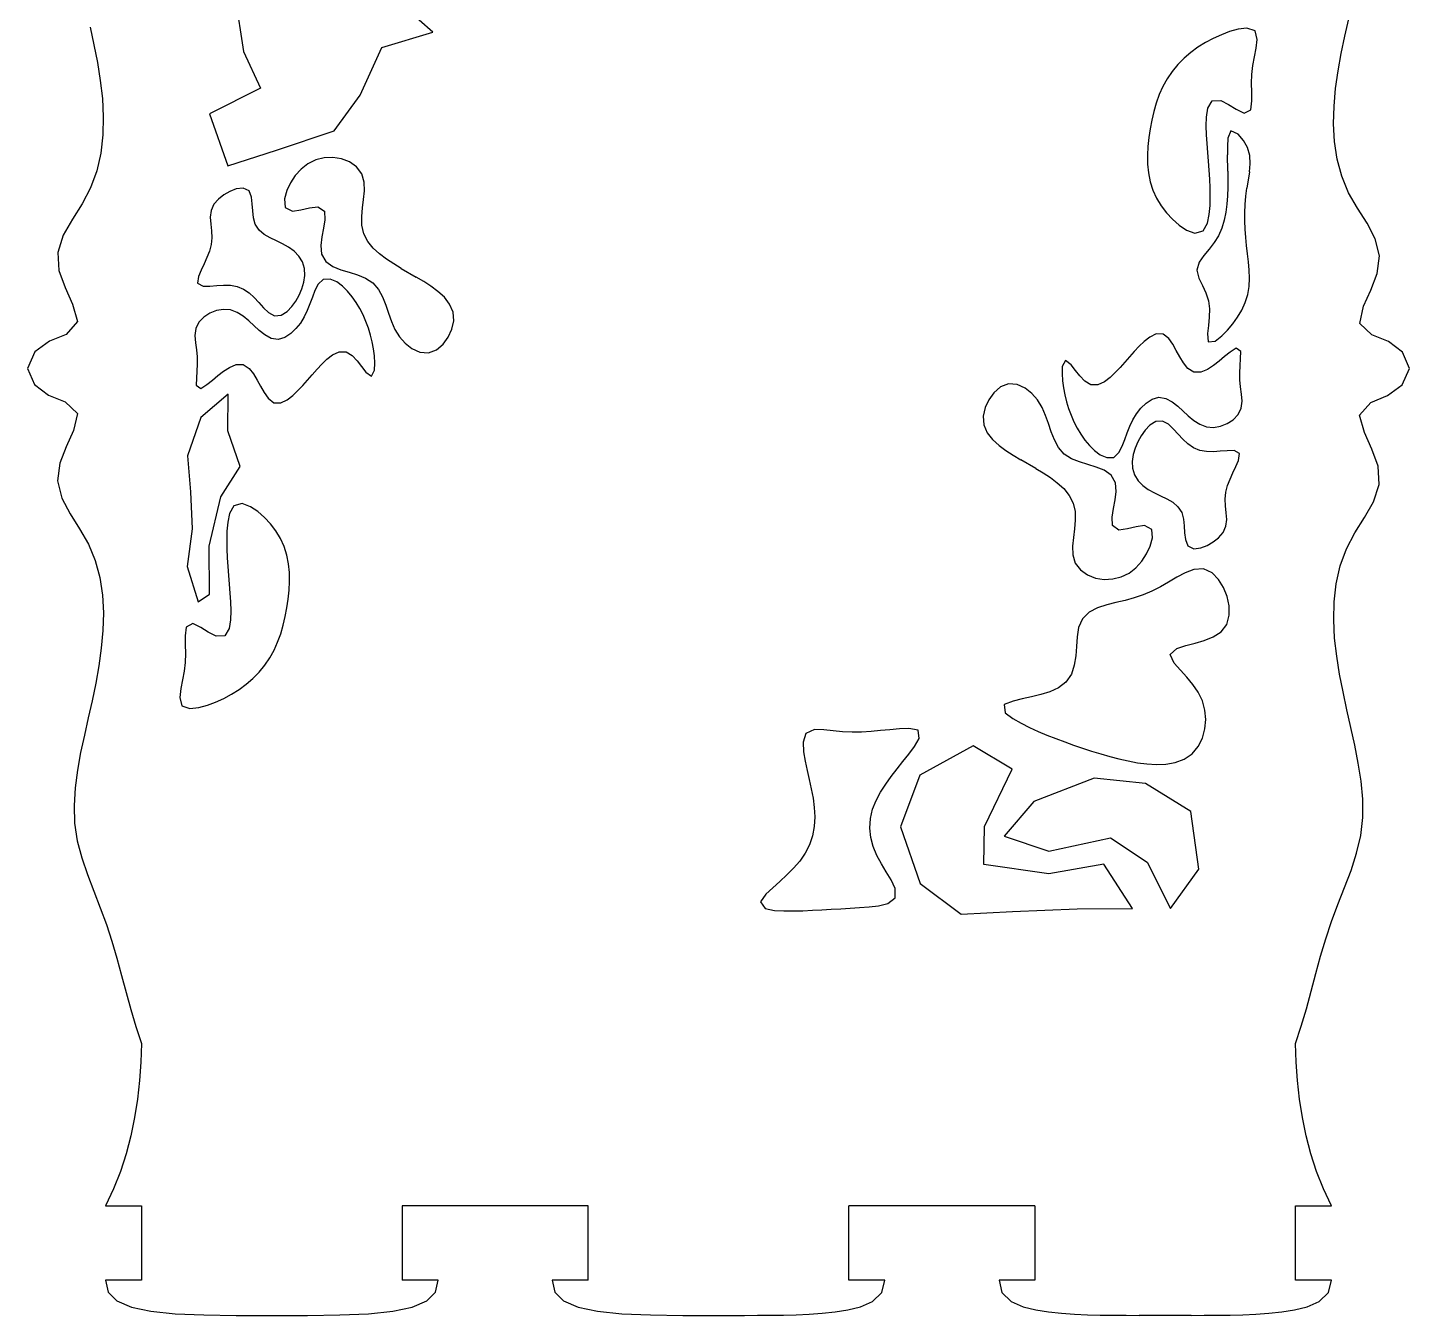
# Model space of a CAD drawing. Extents: x -113 to 113, y -103 to 103.
# Drawn here: x 21.93 to 56.73, y -102 to -69.56 of the extents above; entities that cross this region are included whole.
import ezdxf

# ---------------------------------------------------------------- set-up
doc = ezdxf.new("R2010")
doc.units = 0
doc.header["$MEASUREMENT"] = 0
doc.layers.get('0').update_dxf_attribs({"linetype": 'CONTINUOUS'})

msp = doc.modelspace()

# ---------------------------------------------------------------- linework, layer by layer
for p, q in [((27.157, -68.78), (27.367, -70.159)), ((32.131, -69.669), (31.441, -69.069)), ((23.502, -69.541), (23.599, -69.988)), ((52.418, -69.598), (52.202, -69.657)), ((52.639, -69.572), (52.418, -69.598)), ((52.847, -69.64), (52.639, -69.572)), ((55.104, -69.769), (55.201, -69.333)), ((30.849, -70.055), (32.131, -69.669)), ((51.592, -69.932), (51.402, -70.05)), ((51.789, -69.827), (51.592, -69.932)), ((51.993, -69.735), (51.789, -69.827)), ((52.202, -69.657), (51.993, -69.735)), ((52.898, -69.852), (52.847, -69.64)), ((52.867, -70.074), (52.898, -69.852)), ((55.013, -70.207), (55.104, -69.769)), ((23.599, -69.988), (23.686, -70.438)), ((27.367, -70.159), (27.796, -71.082)), ((30.305, -71.258), (30.849, -70.055)), ((51.222, -70.181), (51.053, -70.327)), ((51.402, -70.05), (51.222, -70.181)), ((52.786, -70.513), (52.824, -70.292)), ((52.824, -70.292), (52.867, -70.074)), ((54.935, -70.647), (55.013, -70.207)), ((23.686, -70.438), (23.758, -70.89)), ((50.897, -70.487), (50.756, -70.661)), ((51.053, -70.327), (50.897, -70.487)), ((52.761, -70.734), (52.786, -70.513)), ((23.758, -70.89), (23.81, -71.345)), ((50.631, -70.846), (50.523, -71.042)), ((50.756, -70.661), (50.631, -70.846)), ((52.755, -70.958), (52.761, -70.734)), ((52.759, -71.181), (52.755, -70.958)), ((54.872, -71.089), (54.935, -70.647)), ((27.796, -71.082), (26.509, -71.729)), ((29.646, -72.152), (30.305, -71.258)), ((50.431, -71.245), (50.354, -71.455)), ((50.523, -71.042), (50.431, -71.245)), ((52.762, -71.404), (52.759, -71.181)), ((54.833, -71.535), (54.872, -71.089)), ((23.81, -71.345), (23.834, -71.803)), ((50.291, -71.669), (50.24, -71.887)), ((50.354, -71.455), (50.291, -71.669)), ((51.62, -71.81), (51.654, -71.589)), ((51.654, -71.589), (51.764, -71.399)), ((51.764, -71.399), (51.979, -71.391)), ((51.979, -71.391), (52.177, -71.493)), ((52.177, -71.493), (52.367, -71.611)), ((52.367, -71.611), (52.566, -71.711)), ((52.566, -71.711), (52.738, -71.626)), ((52.738, -71.626), (52.762, -71.404)), ((54.821, -71.981), (54.833, -71.535)), ((23.834, -71.803), (23.825, -72.261)), ((26.509, -71.729), (26.973, -73.041)), ((50.24, -71.887), (50.198, -72.106)), ((51.614, -72.033), (51.62, -71.81)), ((51.62, -72.256), (51.614, -72.033)), ((54.846, -72.428), (54.821, -71.981)), ((23.825, -72.261), (23.772, -72.716)), ((28.194, -72.641), (29.646, -72.152)), ((50.166, -72.327), (50.142, -72.549)), ((50.198, -72.106), (50.166, -72.327)), ((51.634, -72.479), (51.62, -72.256)), ((52.156, -72.343), (52.145, -72.551)), ((52.234, -72.158), (52.156, -72.343)), ((52.413, -72.24), (52.234, -72.158)), ((52.548, -72.398), (52.413, -72.24)), ((23.772, -72.716), (23.67, -73.163)), ((26.973, -73.041), (28.194, -72.641)), ((50.142, -72.549), (50.13, -72.772)), ((51.65, -72.702), (51.634, -72.479)), ((51.668, -72.924), (51.65, -72.702)), ((52.145, -72.551), (52.147, -72.758)), ((52.651, -72.578), (52.548, -72.398)), ((52.709, -72.777), (52.651, -72.578)), ((54.913, -72.87), (54.846, -72.428)), ((28.988, -72.985), (28.815, -73.12)), ((29.184, -72.889), (28.988, -72.985)), ((29.396, -72.835), (29.184, -72.889)), ((29.614, -72.826), (29.396, -72.835)), ((29.83, -72.859), (29.614, -72.826)), ((30.034, -72.937), (29.83, -72.859)), ((30.213, -73.063), (30.034, -72.937)), ((30.343, -73.237), (30.213, -73.063)), ((50.13, -72.772), (50.133, -72.996)), ((50.133, -72.996), (50.156, -73.218)), ((51.685, -73.147), (51.668, -72.924)), ((52.157, -73.172), (52.147, -72.758)), ((52.701, -73.19), (52.721, -72.984)), ((52.721, -72.984), (52.709, -72.777)), ((55.029, -73.302), (54.913, -72.87)), ((23.67, -73.163), (23.514, -73.594)), ((28.669, -73.282), (28.548, -73.464)), ((28.815, -73.12), (28.669, -73.282)), ((30.402, -73.447), (30.343, -73.237)), ((50.156, -73.218), (50.2, -73.437)), ((51.699, -73.37), (51.685, -73.147)), ((51.709, -73.593), (51.699, -73.37)), ((52.157, -73.172), (52.16, -73.379)), ((52.16, -73.379), (52.158, -73.586)), ((52.701, -73.19), (52.633, -73.599)), ((55.199, -73.715), (55.029, -73.302)), ((23.514, -73.594), (23.3, -73.998)), ((26.872, -73.768), (26.736, -73.876)), ((27.022, -73.682), (26.872, -73.768)), ((27.183, -73.62), (27.022, -73.682)), ((27.354, -73.597), (27.183, -73.62)), ((27.507, -73.668), (27.354, -73.597)), ((27.569, -73.827), (27.507, -73.668)), ((28.453, -73.661), (28.394, -73.871)), ((28.548, -73.464), (28.453, -73.661)), ((30.389, -73.883), (30.409, -73.665)), ((30.409, -73.665), (30.402, -73.447)), ((50.2, -73.437), (50.267, -73.65)), ((50.267, -73.65), (50.359, -73.854)), ((51.714, -73.816), (51.709, -73.593)), ((52.158, -73.586), (52.151, -73.793)), ((52.608, -73.805), (52.633, -73.599)), ((55.421, -74.103), (55.199, -73.715)), ((23.3, -73.998), (23.054, -74.385)), ((26.621, -74.005), (26.547, -74.161)), ((26.736, -73.876), (26.621, -74.005)), ((27.587, -73.999), (27.569, -73.827)), ((27.597, -74.172), (27.587, -73.999)), ((28.394, -73.871), (28.412, -74.085)), ((28.412, -74.085), (28.597, -74.179)), ((28.812, -74.149), (29.025, -74.098)), ((29.025, -74.098), (29.241, -74.067)), ((29.241, -74.067), (29.407, -74.178)), ((30.342, -74.317), (30.363, -74.099)), ((30.363, -74.099), (30.389, -73.883)), ((50.359, -73.854), (50.475, -74.045)), ((50.475, -74.045), (50.611, -74.222)), ((51.689, -74.262), (51.709, -74.039)), ((51.709, -74.039), (51.714, -73.816)), ((52.135, -74), (52.109, -74.206)), ((52.151, -73.793), (52.135, -74)), ((52.584, -74.219), (52.592, -74.011)), ((52.592, -74.011), (52.608, -73.805)), ((55.662, -74.48), (55.421, -74.103)), ((23.054, -74.385), (22.827, -74.783)), ((26.547, -74.161), (26.526, -74.333)), ((26.526, -74.333), (26.539, -74.505)), ((27.614, -74.344), (27.597, -74.172)), ((27.662, -74.51), (27.614, -74.344)), ((28.597, -74.179), (28.812, -74.149)), ((29.412, -74.396), (29.378, -74.611)), ((29.407, -74.178), (29.412, -74.396)), ((30.346, -74.535), (30.342, -74.317)), ((50.611, -74.222), (50.764, -74.385)), ((50.764, -74.385), (50.933, -74.532)), ((51.642, -74.48), (51.689, -74.262)), ((52.068, -74.409), (52.008, -74.608)), ((52.109, -74.206), (52.068, -74.409)), ((52.584, -74.426), (52.584, -74.219)), ((52.592, -74.633), (52.584, -74.426)), ((22.827, -74.783), (22.689, -75.218)), ((26.539, -74.505), (26.559, -74.677)), ((26.559, -74.677), (26.568, -74.849)), ((27.756, -74.656), (27.662, -74.51)), ((27.889, -74.767), (27.756, -74.656)), ((28.038, -74.853), (27.889, -74.767)), ((29.378, -74.611), (29.337, -74.826)), ((30.394, -74.748), (30.346, -74.535)), ((30.495, -74.942), (30.394, -74.748)), ((50.933, -74.532), (51.119, -74.656)), ((51.119, -74.656), (51.327, -74.734)), ((51.327, -74.734), (51.534, -74.674)), ((51.534, -74.674), (51.642, -74.48)), ((51.924, -74.798), (51.814, -74.973)), ((52.008, -74.608), (51.924, -74.798)), ((52.606, -74.84), (52.592, -74.633)), ((55.87, -74.875), (55.662, -74.48)), ((26.549, -75.021), (26.505, -75.188)), ((26.568, -74.849), (26.549, -75.021)), ((28.195, -74.927), (28.038, -74.853)), ((28.35, -75.002), (28.195, -74.927)), ((28.502, -75.085), (28.35, -75.002)), ((28.642, -75.187), (28.502, -75.085)), ((29.337, -74.826), (29.314, -75.043)), ((29.314, -75.043), (29.331, -75.26)), ((30.633, -75.111), (30.495, -74.942)), ((30.794, -75.258), (30.633, -75.111)), ((51.687, -75.138), (51.556, -75.298)), ((51.814, -74.973), (51.687, -75.138)), ((52.626, -75.046), (52.606, -74.84)), ((52.649, -75.252), (52.626, -75.046)), ((55.976, -75.308), (55.87, -74.875)), ((22.689, -75.218), (22.717, -75.674)), ((26.372, -75.508), (26.299, -75.664)), ((26.442, -75.35), (26.372, -75.508)), ((26.505, -75.188), (26.442, -75.35)), ((28.762, -75.31), (28.642, -75.187)), ((28.852, -75.458), (28.762, -75.31)), ((28.901, -75.624), (28.852, -75.458)), ((29.331, -75.26), (29.439, -75.448)), ((29.439, -75.448), (29.618, -75.572)), ((30.969, -75.389), (30.794, -75.258)), ((31.151, -75.509), (30.969, -75.389)), ((31.338, -75.622), (31.151, -75.509)), ((51.437, -75.468), (51.378, -75.665)), ((51.556, -75.298), (51.437, -75.468)), ((52.673, -75.458), (52.649, -75.252)), ((52.693, -75.664), (52.673, -75.458)), ((55.919, -75.749), (55.976, -75.308)), ((22.717, -75.674), (22.873, -76.104)), ((26.232, -75.824), (26.205, -75.993)), ((26.299, -75.664), (26.232, -75.824)), ((28.882, -75.968), (28.907, -75.797)), ((28.907, -75.797), (28.901, -75.624)), ((29.618, -75.572), (29.82, -75.655)), ((29.82, -75.655), (30.029, -75.719)), ((30.029, -75.719), (30.238, -75.783)), ((30.238, -75.783), (30.44, -75.864)), ((30.44, -75.864), (30.623, -75.983)), ((31.338, -75.622), (31.716, -75.84)), ((31.904, -75.951), (31.716, -75.84)), ((51.378, -75.665), (51.426, -75.866)), ((52.701, -75.871), (52.693, -75.664)), ((55.756, -76.166), (55.919, -75.749)), ((22.873, -76.104), (23.06, -76.522)), ((26.205, -75.993), (26.345, -76.071)), ((26.345, -76.071), (26.518, -76.067)), ((26.518, -76.067), (26.69, -76.052)), ((26.69, -76.052), (26.862, -76.042)), ((26.862, -76.042), (27.035, -76.046)), ((27.035, -76.046), (27.206, -76.076)), ((27.206, -76.076), (27.366, -76.141)), ((27.366, -76.141), (27.508, -76.24)), ((28.767, -76.293), (28.834, -76.134)), ((28.834, -76.134), (28.882, -75.968)), ((29.162, -76.179), (29.099, -76.348)), ((29.243, -76.02), (29.162, -76.179)), ((29.373, -75.899), (29.243, -76.02)), ((29.55, -75.891), (29.373, -75.899)), ((29.714, -75.963), (29.55, -75.891)), ((29.858, -76.07), (29.714, -75.963)), ((29.986, -76.197), (29.858, -76.07)), ((30.101, -76.335), (29.986, -76.197)), ((30.623, -75.983), (30.766, -76.149)), ((30.766, -76.149), (30.869, -76.341)), ((32.087, -76.07), (31.904, -75.951)), ((32.262, -76.2), (32.087, -76.07)), ((32.423, -76.348), (32.262, -76.2)), ((51.426, -75.866), (51.517, -76.052)), ((51.517, -76.052), (51.605, -76.24)), ((52.656, -76.283), (52.69, -76.078)), ((52.69, -76.078), (52.701, -75.871)), ((55.575, -76.574), (55.756, -76.166)), ((23.06, -76.522), (23.182, -76.962)), ((27.508, -76.24), (27.636, -76.357)), ((27.636, -76.357), (27.753, -76.484)), ((27.753, -76.484), (27.869, -76.612)), ((28.582, -76.585), (28.683, -76.444)), ((28.683, -76.444), (28.767, -76.293)), ((29.038, -76.516), (28.971, -76.683)), ((29.099, -76.348), (29.038, -76.516)), ((30.204, -76.482), (30.101, -76.335)), ((30.296, -76.635), (30.204, -76.482)), ((30.869, -76.341), (30.948, -76.544)), ((30.948, -76.544), (31.017, -76.751)), ((32.557, -76.521), (32.423, -76.348)), ((32.642, -76.722), (32.557, -76.521)), ((51.605, -76.24), (51.668, -76.437)), ((51.668, -76.437), (51.693, -76.643)), ((52.509, -76.67), (52.595, -76.481)), ((52.595, -76.481), (52.656, -76.283)), ((26.366, -76.847), (26.24, -76.976)), ((26.517, -76.751), (26.366, -76.847)), ((26.684, -76.684), (26.517, -76.751)), ((26.861, -76.653), (26.684, -76.684)), ((27.04, -76.669), (26.861, -76.653)), ((27.208, -76.732), (27.04, -76.669)), ((27.359, -76.829), (27.208, -76.732)), ((27.498, -76.942), (27.359, -76.829)), ((27.869, -76.612), (27.994, -76.732)), ((27.994, -76.732), (28.145, -76.815)), ((28.145, -76.815), (28.315, -76.8)), ((28.315, -76.8), (28.461, -76.708)), ((28.461, -76.708), (28.582, -76.585)), ((28.892, -76.844), (28.798, -76.997)), ((28.971, -76.683), (28.892, -76.844)), ((30.378, -76.795), (30.296, -76.635)), ((30.45, -76.96), (30.378, -76.795)), ((31.017, -76.751), (31.09, -76.957)), ((32.659, -76.939), (32.642, -76.722)), ((51.689, -76.85), (51.67, -77.057)), ((51.693, -76.643), (51.689, -76.85)), ((52.282, -77.016), (52.403, -76.848)), ((52.403, -76.848), (52.509, -76.67)), ((55.477, -77.006), (55.575, -76.574)), ((23.182, -76.962), (22.901, -77.285)), ((26.161, -77.137), (26.14, -77.315)), ((26.24, -76.976), (26.161, -77.137)), ((27.498, -76.942), (27.763, -77.184)), ((27.902, -77.298), (27.763, -77.184)), ((28.687, -77.138), (28.558, -77.263)), ((28.798, -76.997), (28.687, -77.138)), ((30.511, -77.128), (30.45, -76.96)), ((30.563, -77.3), (30.511, -77.128)), ((31.09, -76.957), (31.178, -77.157)), ((31.178, -77.157), (31.291, -77.345)), ((32.522, -77.351), (32.613, -77.152)), ((32.613, -77.152), (32.659, -76.939)), ((51.67, -77.057), (51.648, -77.263)), ((52.003, -77.323), (52.149, -77.175)), ((52.149, -77.175), (52.282, -77.016)), ((55.786, -77.297), (55.477, -77.006)), ((22.476, -77.455), (22.108, -77.724)), ((22.901, -77.285), (22.476, -77.455)), ((26.14, -77.315), (26.154, -77.495)), ((26.154, -77.495), (26.178, -77.672)), ((28.059, -77.385), (27.902, -77.298)), ((28.236, -77.413), (28.059, -77.385)), ((28.408, -77.362), (28.236, -77.413)), ((28.558, -77.263), (28.408, -77.362)), ((30.605, -77.474), (30.563, -77.3)), ((30.639, -77.65), (30.605, -77.474)), ((31.291, -77.345), (31.435, -77.509)), ((31.435, -77.509), (31.608, -77.642)), ((32.229, -77.672), (32.394, -77.528)), ((32.394, -77.528), (32.522, -77.351)), ((49.92, -77.583), (49.796, -77.713)), ((50.05, -77.46), (49.92, -77.583)), ((50.192, -77.35), (50.05, -77.46)), ((50.353, -77.271), (50.192, -77.35)), ((50.53, -77.275), (50.353, -77.271)), ((50.668, -77.387), (50.53, -77.275)), ((50.771, -77.534), (50.668, -77.387)), ((50.859, -77.69), (50.771, -77.534)), ((51.648, -77.263), (51.659, -77.468)), ((51.659, -77.468), (51.841, -77.452)), ((51.841, -77.452), (52.003, -77.323)), ((56.201, -77.465), (55.786, -77.297)), ((56.555, -77.732), (56.201, -77.465)), ((22.108, -77.724), (21.928, -78.14)), ((26.178, -77.672), (26.196, -77.85)), ((26.196, -77.85), (26.201, -78.03)), ((29.338, -78.032), (29.467, -77.908)), ((29.467, -77.908), (29.609, -77.798)), ((29.609, -77.798), (29.772, -77.724)), ((29.772, -77.724), (29.95, -77.727)), ((29.95, -77.727), (30.105, -77.818)), ((30.105, -77.818), (30.228, -77.949)), ((30.228, -77.949), (30.339, -78.09)), ((30.664, -77.828), (30.639, -77.65)), ((30.676, -78.007), (30.664, -77.828)), ((31.608, -77.642), (31.807, -77.732)), ((31.807, -77.732), (32.025, -77.748)), ((32.025, -77.748), (32.229, -77.672)), ((48.068, -77.945), (47.988, -78.094)), ((48.207, -78.049), (48.068, -77.945)), ((49.677, -77.846), (49.559, -77.982)), ((49.796, -77.713), (49.677, -77.846)), ((50.946, -77.847), (50.859, -77.69)), ((51.039, -78), (50.946, -77.847)), ((52.076, -77.844), (51.937, -77.958)), ((52.215, -77.731), (52.076, -77.844)), ((52.365, -77.634), (52.215, -77.731)), ((52.481, -77.714), (52.365, -77.634)), ((52.465, -78.072), (52.479, -77.893)), ((52.479, -77.893), (52.481, -77.714)), ((56.728, -78.14), (56.555, -77.732)), ((21.928, -78.14), (22.101, -78.548)), ((26.191, -78.209), (26.177, -78.388)), ((26.201, -78.03), (26.191, -78.209)), ((26.719, -78.322), (26.861, -78.213)), ((26.861, -78.213), (27.012, -78.115)), ((27.012, -78.115), (27.176, -78.044)), ((27.176, -78.044), (27.354, -78.043)), ((27.354, -78.043), (27.504, -78.14)), ((27.504, -78.14), (27.617, -78.28)), ((27.617, -78.28), (27.711, -78.433)), ((28.98, -78.434), (29.097, -78.299)), ((29.097, -78.299), (29.216, -78.164)), ((29.216, -78.164), (29.338, -78.032)), ((30.339, -78.09), (30.449, -78.232)), ((30.449, -78.232), (30.589, -78.336)), ((30.589, -78.336), (30.668, -78.186)), ((30.668, -78.186), (30.676, -78.007)), ((47.988, -78.094), (47.981, -78.273)), ((47.981, -78.273), (47.993, -78.452)), ((48.317, -78.19), (48.207, -78.049)), ((48.428, -78.331), (48.317, -78.19)), ((49.319, -78.248), (49.189, -78.373)), ((49.441, -78.117), (49.319, -78.248)), ((49.559, -77.982), (49.441, -78.117)), ((51.152, -78.14), (51.039, -78)), ((51.303, -78.237), (51.152, -78.14)), ((51.48, -78.237), (51.303, -78.237)), ((51.645, -78.165), (51.48, -78.237)), ((51.795, -78.067), (51.645, -78.165)), ((51.937, -77.958), (51.795, -78.067)), ((52.456, -78.251), (52.465, -78.072)), ((52.46, -78.43), (52.456, -78.251)), ((56.548, -78.557), (56.728, -78.14)), ((22.101, -78.548), (22.456, -78.816)), ((26.177, -78.388), (26.175, -78.567)), ((26.175, -78.567), (26.291, -78.647)), ((26.291, -78.647), (26.441, -78.549)), ((26.441, -78.549), (26.581, -78.436)), ((26.581, -78.436), (26.719, -78.322)), ((27.711, -78.433), (27.797, -78.59)), ((27.797, -78.59), (27.886, -78.746)), ((28.737, -78.698), (28.86, -78.568)), ((28.86, -78.568), (28.98, -78.434)), ((46.427, -78.609), (46.262, -78.752)), ((46.632, -78.532), (46.427, -78.609)), ((46.849, -78.548), (46.632, -78.532)), ((47.049, -78.638), (46.849, -78.548)), ((47.222, -78.772), (47.049, -78.638)), ((47.993, -78.452), (48.017, -78.63)), ((48.017, -78.63), (48.051, -78.806)), ((48.551, -78.463), (48.428, -78.331)), ((48.706, -78.553), (48.551, -78.463)), ((48.884, -78.556), (48.706, -78.553)), ((49.047, -78.482), (48.884, -78.556)), ((49.189, -78.373), (49.047, -78.482)), ((52.479, -78.608), (52.46, -78.43)), ((52.503, -78.786), (52.479, -78.608)), ((56.18, -78.825), (56.548, -78.557)), ((22.456, -78.816), (22.87, -78.983)), ((22.87, -78.983), (23.18, -79.274)), ((26.979, -78.789), (26.292, -79.375)), ((26.968, -79.717), (26.979, -78.789)), ((27.886, -78.746), (27.988, -78.894)), ((27.988, -78.894), (28.127, -79.005)), ((28.303, -79.009), (28.464, -78.93)), ((28.464, -78.93), (28.606, -78.821)), ((28.606, -78.821), (28.737, -78.698)), ((46.135, -78.93), (46.044, -79.128)), ((46.262, -78.752), (46.135, -78.93)), ((47.366, -78.936), (47.222, -78.772)), ((47.478, -79.123), (47.366, -78.936)), ((48.051, -78.806), (48.094, -78.98)), ((48.094, -78.98), (48.145, -79.152)), ((50.098, -79.017), (50.248, -78.918)), ((50.248, -78.918), (50.42, -78.867)), ((50.42, -78.867), (50.597, -78.895)), ((50.597, -78.895), (50.754, -78.982)), ((50.754, -78.982), (50.893, -79.096)), ((52.496, -79.144), (52.517, -78.966)), ((52.517, -78.966), (52.503, -78.786)), ((55.474, -79.319), (55.755, -78.996)), ((55.755, -78.996), (56.18, -78.825)), ((23.18, -79.274), (23.082, -79.706)), ((28.127, -79.005), (28.303, -79.009)), ((46.044, -79.128), (45.997, -79.341)), ((45.997, -79.341), (46.014, -79.559)), ((47.566, -79.323), (47.478, -79.123)), ((47.639, -79.529), (47.566, -79.323)), ((48.145, -79.152), (48.207, -79.321)), ((48.207, -79.321), (48.278, -79.485)), ((49.764, -79.436), (49.858, -79.283)), ((49.858, -79.283), (49.969, -79.142)), ((49.969, -79.142), (50.098, -79.017)), ((50.893, -79.096), (51.158, -79.338)), ((51.158, -79.338), (51.297, -79.452)), ((52.291, -79.433), (52.416, -79.305)), ((52.416, -79.305), (52.496, -79.144)), ((55.596, -79.758), (55.474, -79.319)), ((26.292, -79.375), (25.956, -80.342)), ((46.014, -79.559), (46.099, -79.76)), ((47.708, -79.736), (47.639, -79.529)), ((48.278, -79.485), (48.36, -79.645)), ((48.36, -79.645), (48.453, -79.799)), ((49.618, -79.764), (49.685, -79.598)), ((49.685, -79.598), (49.764, -79.436)), ((50.195, -79.572), (50.075, -79.696)), ((50.342, -79.48), (50.195, -79.572)), ((50.512, -79.466), (50.342, -79.48)), ((50.663, -79.549), (50.512, -79.466)), ((50.787, -79.668), (50.663, -79.549)), ((50.903, -79.797), (50.787, -79.668)), ((51.297, -79.452), (51.449, -79.548)), ((51.449, -79.548), (51.617, -79.611)), ((51.617, -79.611), (51.796, -79.627)), ((51.796, -79.627), (51.973, -79.597)), ((51.973, -79.597), (52.139, -79.53)), ((52.139, -79.53), (52.291, -79.433)), ((23.082, -79.706), (22.9, -80.115)), ((27.278, -80.616), (26.968, -79.717)), ((46.099, -79.76), (46.233, -79.933)), ((46.233, -79.933), (46.394, -80.081)), ((47.787, -79.939), (47.708, -79.736)), ((47.891, -80.132), (47.787, -79.939)), ((48.453, -79.799), (48.556, -79.946)), ((48.556, -79.946), (48.67, -80.084)), ((49.494, -80.101), (49.558, -79.933)), ((49.558, -79.933), (49.618, -79.764)), ((49.89, -79.987), (49.823, -80.146)), ((49.974, -79.836), (49.89, -79.987)), ((50.075, -79.696), (49.974, -79.836)), ((51.021, -79.923), (50.903, -79.797)), ((51.148, -80.04), (51.021, -79.923)), ((51.291, -80.139), (51.148, -80.04)), ((55.783, -80.176), (55.596, -79.758)), ((22.9, -80.115), (22.738, -80.531)), ((25.956, -80.342), (26.034, -81.248)), ((46.394, -80.081), (46.569, -80.21)), ((46.569, -80.21), (46.753, -80.329)), ((46.753, -80.329), (46.94, -80.441)), ((48.033, -80.297), (47.891, -80.132)), ((48.216, -80.416), (48.033, -80.297)), ((48.67, -80.084), (48.799, -80.21)), ((48.799, -80.21), (48.943, -80.317)), ((48.943, -80.317), (49.106, -80.389)), ((49.106, -80.389), (49.283, -80.381)), ((49.283, -80.381), (49.413, -80.261)), ((49.413, -80.261), (49.494, -80.101)), ((49.774, -80.312), (49.749, -80.484)), ((49.823, -80.146), (49.774, -80.312)), ((51.45, -80.205), (51.291, -80.139)), ((51.621, -80.234), (51.45, -80.205)), ((51.794, -80.239), (51.621, -80.234)), ((51.967, -80.228), (51.794, -80.239)), ((52.139, -80.214), (51.967, -80.228)), ((52.312, -80.209), (52.139, -80.214)), ((52.452, -80.288), (52.312, -80.209)), ((52.424, -80.457), (52.452, -80.288)), ((55.94, -80.607), (55.783, -80.176)), ((22.738, -80.531), (22.68, -80.973)), ((26.794, -81.379), (27.278, -80.616)), ((47.319, -80.659), (46.94, -80.441)), ((47.319, -80.659), (47.505, -80.771)), ((48.419, -80.497), (48.216, -80.416)), ((48.627, -80.561), (48.419, -80.497)), ((48.836, -80.626), (48.627, -80.561)), ((49.038, -80.708), (48.836, -80.626)), ((49.218, -80.832), (49.038, -80.708)), ((49.749, -80.484), (49.756, -80.657)), ((49.756, -80.657), (49.804, -80.822)), ((52.285, -80.773), (52.357, -80.616)), ((52.357, -80.616), (52.424, -80.457)), ((55.967, -81.062), (55.94, -80.607)), ((22.68, -80.973), (22.786, -81.406)), ((47.505, -80.771), (47.688, -80.891)), ((47.688, -80.891), (47.862, -81.022)), ((47.862, -81.022), (48.023, -81.17)), ((49.326, -81.02), (49.218, -80.832)), ((49.342, -81.238), (49.326, -81.02)), ((49.804, -80.822), (49.894, -80.97)), ((49.894, -80.97), (50.015, -81.094)), ((52.151, -81.092), (52.214, -80.931)), ((52.214, -80.931), (52.285, -80.773)), ((55.829, -81.498), (55.967, -81.062)), ((22.786, -81.406), (22.995, -81.801)), ((26.034, -81.248), (26.068, -82.184)), ((26.5, -82.619), (26.794, -81.379)), ((48.023, -81.17), (48.162, -81.339)), ((48.162, -81.339), (48.262, -81.533)), ((49.319, -81.454), (49.342, -81.238)), ((50.015, -81.094), (50.154, -81.195)), ((50.154, -81.195), (50.306, -81.278)), ((50.306, -81.278), (50.462, -81.353)), ((50.462, -81.353), (50.618, -81.427)), ((50.618, -81.427), (50.768, -81.513)), ((52.089, -81.431), (52.107, -81.259)), ((52.097, -81.604), (52.089, -81.431)), ((52.107, -81.259), (52.151, -81.092)), ((27.122, -81.606), (27.014, -81.8)), ((27.329, -81.546), (27.122, -81.606)), ((27.538, -81.625), (27.329, -81.546)), ((27.724, -81.748), (27.538, -81.625)), ((27.892, -81.895), (27.724, -81.748)), ((48.262, -81.533), (48.311, -81.745)), ((48.311, -81.745), (48.314, -81.964)), ((49.245, -81.885), (49.279, -81.669)), ((49.279, -81.669), (49.319, -81.454)), ((50.768, -81.513), (50.901, -81.625)), ((50.901, -81.625), (50.994, -81.77)), ((50.994, -81.77), (51.043, -81.936)), ((52.117, -81.775), (52.097, -81.604)), ((52.13, -81.948), (52.117, -81.775)), ((55.602, -81.895), (55.829, -81.498)), ((22.995, -81.801), (23.235, -82.178)), ((26.967, -82.018), (26.948, -82.241)), ((27.014, -81.8), (26.967, -82.018)), ((28.046, -82.058), (27.892, -81.895)), ((28.182, -82.235), (28.046, -82.058)), ((48.314, -81.964), (48.294, -82.181)), ((49.249, -82.102), (49.245, -81.885)), ((49.415, -82.214), (49.249, -82.102)), ((50.06, -82.101), (49.844, -82.132)), ((50.244, -82.195), (50.06, -82.101)), ((51.043, -81.936), (51.06, -82.108)), ((51.06, -82.108), (51.069, -82.281)), ((52.036, -82.275), (52.109, -82.119)), ((52.109, -82.119), (52.13, -81.948)), ((55.356, -82.282), (55.602, -81.895)), ((23.235, -82.178), (23.457, -82.565)), ((26.068, -82.184), (25.949, -83.135)), ((26.948, -82.241), (26.943, -82.464)), ((26.943, -82.464), (26.947, -82.688)), ((28.297, -82.427), (28.182, -82.235)), ((28.389, -82.63), (28.297, -82.427)), ((48.267, -82.398), (48.248, -82.615)), ((48.294, -82.181), (48.267, -82.398)), ((49.631, -82.182), (49.415, -82.214)), ((49.844, -82.132), (49.631, -82.182)), ((50.203, -82.62), (50.263, -82.41)), ((50.263, -82.41), (50.244, -82.195)), ((51.069, -82.281), (51.087, -82.453)), ((51.087, -82.453), (51.15, -82.613)), ((51.785, -82.512), (51.92, -82.405)), ((51.92, -82.405), (52.036, -82.275)), ((55.143, -82.687), (55.356, -82.282)), ((23.457, -82.565), (23.627, -82.979)), ((26.508, -83.826), (26.5, -82.619)), ((26.947, -82.688), (26.957, -82.911)), ((28.457, -82.843), (28.389, -82.63)), ((48.248, -82.615), (48.255, -82.833)), ((49.987, -82.998), (50.108, -82.816)), ((50.108, -82.816), (50.203, -82.62)), ((51.15, -82.613), (51.302, -82.683)), ((51.302, -82.683), (51.474, -82.66)), ((51.474, -82.66), (51.635, -82.598)), ((51.635, -82.598), (51.785, -82.512)), ((54.986, -83.118), (55.143, -82.687)), ((23.627, -82.979), (23.743, -83.411)), ((25.949, -83.135), (26.224, -84.02)), ((26.957, -82.911), (26.971, -83.133)), ((26.971, -83.133), (26.988, -83.356)), ((28.501, -83.062), (28.457, -82.843)), ((28.523, -83.285), (28.501, -83.062)), ((48.255, -82.833), (48.314, -83.043)), ((48.314, -83.043), (48.444, -83.218)), ((49.669, -83.295), (49.841, -83.161)), ((49.841, -83.161), (49.987, -82.998)), ((54.884, -83.564), (54.986, -83.118)), ((23.743, -83.411), (23.811, -83.853)), ((26.988, -83.356), (27.006, -83.579)), ((28.514, -83.731), (28.526, -83.508)), ((28.526, -83.508), (28.523, -83.285)), ((48.444, -83.218), (48.622, -83.343)), ((48.622, -83.343), (48.826, -83.421)), ((48.826, -83.421), (49.042, -83.455)), ((49.042, -83.455), (49.26, -83.445)), ((49.26, -83.445), (49.472, -83.392)), ((49.472, -83.392), (49.669, -83.295)), ((50.869, -83.399), (50.664, -83.522)), ((51.08, -83.287), (50.869, -83.399)), ((51.304, -83.204), (51.08, -83.287)), ((51.542, -83.191), (51.304, -83.204)), ((51.759, -83.289), (51.542, -83.191)), ((51.925, -83.46), (51.759, -83.289)), ((52.05, -83.663), (51.925, -83.46)), ((23.811, -83.853), (23.835, -84.299)), ((26.224, -84.02), (26.508, -83.826)), ((27.006, -83.579), (27.023, -83.801)), ((27.023, -83.801), (27.036, -84.024)), ((28.491, -83.953), (28.514, -83.731)), ((50.026, -83.848), (49.799, -83.923)), ((50.246, -83.754), (50.026, -83.848)), ((50.458, -83.643), (50.246, -83.754)), ((50.664, -83.522), (50.458, -83.643)), ((52.139, -83.886), (52.05, -83.663)), ((54.832, -84.02), (54.884, -83.564)), ((27.036, -84.024), (27.043, -84.247)), ((28.416, -84.393), (28.458, -84.174)), ((28.458, -84.174), (28.491, -83.953)), ((48.877, -84.174), (48.664, -84.282)), ((49.105, -84.1), (48.877, -84.174)), ((49.336, -84.041), (49.105, -84.1)), ((49.568, -83.985), (49.336, -84.041)), ((49.799, -83.923), (49.568, -83.985)), ((52.19, -84.119), (52.139, -83.886)), ((52.193, -84.358), (52.19, -84.119)), ((54.822, -84.478), (54.832, -84.02)), ((23.835, -84.299), (23.824, -84.746)), ((27.037, -84.471), (27.003, -84.691)), ((27.043, -84.247), (27.037, -84.471)), ((28.365, -84.611), (28.416, -84.393)), ((48.492, -84.448), (48.399, -84.668)), ((48.664, -84.282), (48.492, -84.448)), ((52.131, -84.589), (52.193, -84.358)), ((54.846, -84.935), (54.822, -84.478)), ((23.824, -84.746), (23.784, -85.191)), ((25.918, -84.655), (25.894, -84.876)), ((25.894, -84.876), (25.897, -85.099)), ((26.09, -84.569), (25.918, -84.655)), ((26.289, -84.669), (26.09, -84.569)), ((26.479, -84.788), (26.289, -84.669)), ((26.678, -84.889), (26.479, -84.788)), ((26.893, -84.881), (26.678, -84.889)), ((27.003, -84.691), (26.893, -84.881)), ((28.225, -85.035), (28.302, -84.825)), ((28.302, -84.825), (28.365, -84.611)), ((48.361, -84.904), (48.344, -85.142)), ((48.399, -84.668), (48.361, -84.904)), ((51.562, -84.994), (51.784, -84.905)), ((51.784, -84.905), (51.985, -84.777)), ((51.985, -84.777), (52.131, -84.589)), ((23.784, -85.191), (23.722, -85.633)), ((25.897, -85.099), (25.902, -85.323)), ((28.025, -85.434), (28.133, -85.239)), ((28.133, -85.239), (28.225, -85.035)), ((48.344, -85.142), (48.326, -85.38)), ((50.707, -85.348), (50.873, -85.193)), ((50.873, -85.193), (51.101, -85.121)), ((51.101, -85.121), (51.332, -85.061)), ((51.332, -85.061), (51.562, -84.994)), ((54.898, -85.39), (54.846, -84.935)), ((25.895, -85.546), (25.87, -85.768)), ((25.902, -85.323), (25.895, -85.546)), ((27.901, -85.619), (28.025, -85.434)), ((48.326, -85.38), (48.29, -85.617)), ((50.805, -85.562), (50.707, -85.348)), ((50.961, -85.743), (50.805, -85.562)), ((54.97, -85.843), (54.898, -85.39)), ((23.722, -85.633), (23.643, -86.073)), ((25.87, -85.768), (25.832, -85.988)), ((27.435, -86.099), (27.604, -85.953)), ((27.604, -85.953), (27.76, -85.793)), ((27.76, -85.793), (27.901, -85.619)), ((48.216, -85.844), (48.079, -86.041)), ((48.29, -85.617), (48.216, -85.844)), ((51.121, -85.92), (50.961, -85.743)), ((51.275, -86.103), (51.121, -85.92)), ((55.057, -86.292), (54.97, -85.843)), ((23.643, -86.073), (23.553, -86.511)), ((25.789, -86.207), (25.758, -86.428)), ((25.832, -85.988), (25.789, -86.207)), ((27.064, -86.349), (27.254, -86.231)), ((27.254, -86.231), (27.435, -86.099)), ((47.671, -86.284), (47.444, -86.359)), ((47.888, -86.184), (47.671, -86.284)), ((48.079, -86.041), (47.888, -86.184)), ((51.411, -86.3), (51.275, -86.103)), ((51.515, -86.515), (51.411, -86.3)), ((55.154, -86.74), (55.057, -86.292)), ((23.553, -86.511), (23.455, -86.947)), ((25.758, -86.428), (25.809, -86.641)), ((25.809, -86.641), (26.017, -86.708)), ((26.238, -86.683), (26.454, -86.623)), ((26.454, -86.623), (26.663, -86.546)), ((26.663, -86.546), (26.867, -86.454)), ((26.867, -86.454), (27.064, -86.349)), ((46.746, -86.523), (46.525, -86.611)), ((46.525, -86.611), (46.552, -86.816)), ((46.979, -86.468), (46.746, -86.523)), ((47.212, -86.417), (46.979, -86.468)), ((47.444, -86.359), (47.212, -86.417)), ((51.579, -86.746), (51.515, -86.515)), ((23.455, -86.947), (23.357, -87.383)), ((26.017, -86.708), (26.238, -86.683)), ((46.552, -86.816), (46.741, -86.962)), ((46.741, -86.962), (46.949, -87.081)), ((51.601, -86.984), (51.579, -86.746)), ((51.581, -87.222), (51.601, -86.984)), ((55.256, -87.186), (55.154, -86.74)), ((41.529, -87.335), (41.458, -87.56)), ((41.742, -87.24), (41.529, -87.335)), ((41.98, -87.244), (41.742, -87.24)), ((42.218, -87.27), (41.98, -87.244)), ((42.455, -87.293), (42.218, -87.27)), ((42.693, -87.303), (42.455, -87.293)), ((42.932, -87.3), (42.693, -87.303)), ((43.17, -87.285), (42.932, -87.3)), ((43.408, -87.265), (43.17, -87.285)), ((43.645, -87.242), (43.408, -87.265)), ((43.883, -87.221), (43.645, -87.242)), ((44.121, -87.211), (43.883, -87.221)), ((44.355, -87.25), (44.121, -87.211)), ((44.385, -87.461), (44.355, -87.25)), ((46.949, -87.081), (47.163, -87.187)), ((47.163, -87.187), (47.381, -87.285)), ((47.381, -87.285), (47.601, -87.377)), ((51.518, -87.453), (51.581, -87.222)), ((55.354, -87.634), (55.256, -87.186)), ((23.357, -87.383), (23.263, -87.82)), ((41.458, -87.56), (41.469, -87.798)), ((44.121, -87.857), (44.263, -87.666)), ((44.263, -87.666), (44.385, -87.461)), ((45.742, -87.647), (44.396, -88.384)), ((46.727, -88.239), (45.742, -87.647)), ((47.601, -87.377), (47.823, -87.465)), ((47.823, -87.465), (48.047, -87.549)), ((48.047, -87.549), (48.272, -87.629)), ((48.272, -87.629), (48.498, -87.706)), ((51.256, -87.849), (51.411, -87.667)), ((51.411, -87.667), (51.518, -87.453)), ((55.443, -88.083), (55.354, -87.634)), ((23.263, -87.82), (23.183, -88.26)), ((41.469, -87.798), (41.508, -88.034)), ((41.508, -88.034), (41.558, -88.267)), ((43.824, -88.231), (43.973, -88.045)), ((43.973, -88.045), (44.121, -87.857)), ((48.498, -87.706), (48.726, -87.78)), ((48.726, -87.78), (48.954, -87.851)), ((48.954, -87.851), (49.184, -87.917)), ((49.184, -87.917), (49.415, -87.977)), ((49.415, -87.977), (49.648, -88.03)), ((49.648, -88.03), (49.883, -88.073)), ((50.834, -88.068), (51.058, -87.984)), ((51.058, -87.984), (51.256, -87.849)), ((23.183, -88.26), (23.125, -88.703)), ((41.558, -88.267), (41.612, -88.499)), ((43.679, -88.42), (43.824, -88.231)), ((44.396, -88.384), (43.908, -89.689)), ((46.025, -89.679), (46.727, -88.239)), ((49.883, -88.073), (50.12, -88.104)), ((50.12, -88.104), (50.359, -88.118)), ((50.359, -88.118), (50.598, -88.108)), ((50.598, -88.108), (50.834, -88.068)), ((55.512, -88.536), (55.443, -88.083)), ((23.125, -88.703), (23.098, -89.149)), ((41.612, -88.499), (41.664, -88.732)), ((41.664, -88.732), (41.71, -88.966)), ((43.41, -88.815), (43.539, -88.614)), ((43.539, -88.614), (43.679, -88.42)), ((48.788, -88.459), (47.271, -89.05)), ((50.084, -88.598), (48.788, -88.459)), ((51.222, -89.306), (50.084, -88.598)), ((55.553, -88.992), (55.512, -88.536)), ((41.71, -88.966), (41.741, -89.203)), ((43.21, -89.248), (43.297, -89.026)), ((43.297, -89.026), (43.41, -88.815)), ((47.271, -89.05), (46.519, -89.921)), ((55.554, -89.45), (55.553, -88.992)), ((23.098, -89.149), (23.112, -89.595)), ((41.741, -89.203), (41.752, -89.441)), ((43.155, -89.481), (43.21, -89.248)), ((51.425, -90.754), (51.222, -89.306)), ((23.112, -89.595), (23.178, -90.038)), ((41.738, -89.68), (41.693, -89.914)), ((41.752, -89.441), (41.738, -89.68)), ((43.139, -89.719), (43.155, -89.481)), ((43.164, -89.957), (43.139, -89.719)), ((43.908, -89.689), (44.408, -91.119)), ((46.013, -90.635), (46.025, -89.679)), ((55.503, -89.906), (55.554, -89.45)), ((23.178, -90.038), (23.291, -90.47)), ((41.693, -89.914), (41.616, -90.14)), ((43.227, -90.187), (43.164, -89.957)), ((46.519, -89.921), (47.645, -90.301)), ((47.645, -90.301), (49.201, -89.968)), ((49.201, -89.968), (50.125, -90.583)), ((55.4, -90.352), (55.503, -89.906)), ((23.291, -90.47), (23.435, -90.893)), ((41.508, -90.353), (41.374, -90.551)), ((41.616, -90.14), (41.508, -90.353)), ((43.32, -90.407), (43.227, -90.187)), ((43.433, -90.617), (43.32, -90.407)), ((55.26, -90.788), (55.4, -90.352)), ((41.219, -90.733), (41.051, -90.902)), ((41.374, -90.551), (41.219, -90.733)), ((43.555, -90.822), (43.433, -90.617)), ((43.675, -91.028), (43.555, -90.822)), ((47.649, -90.872), (46.013, -90.635)), ((49.035, -90.63), (47.649, -90.872)), ((49.752, -91.746), (49.035, -90.63)), ((50.125, -90.583), (50.712, -91.746)), ((50.712, -91.746), (51.425, -90.754)), ((55.098, -91.217), (55.26, -90.788)), ((23.435, -90.893), (23.595, -91.31)), ((40.874, -91.063), (40.697, -91.222)), ((41.051, -90.902), (40.874, -91.063)), ((43.774, -91.245), (43.675, -91.028)), ((44.408, -91.119), (45.444, -91.886)), ((23.595, -91.31), (23.758, -91.727)), ((40.522, -91.385), (40.383, -91.578)), ((40.697, -91.222), (40.522, -91.385)), ((43.589, -91.618), (43.777, -91.479)), ((43.777, -91.479), (43.774, -91.245)), ((54.93, -91.643), (55.098, -91.217)), ((23.758, -91.727), (23.913, -92.146)), ((40.383, -91.578), (40.504, -91.75)), ((40.504, -91.75), (40.738, -91.795)), ((40.738, -91.795), (40.976, -91.809)), ((40.976, -91.809), (41.215, -91.809)), ((41.215, -91.809), (41.454, -91.802)), ((41.454, -91.802), (41.692, -91.791)), ((41.692, -91.791), (41.93, -91.778)), ((41.93, -91.778), (42.168, -91.764)), ((42.168, -91.764), (42.406, -91.751)), ((42.406, -91.751), (42.645, -91.738)), ((42.645, -91.738), (42.883, -91.724)), ((42.883, -91.724), (43.121, -91.706)), ((43.121, -91.706), (43.358, -91.676)), ((43.358, -91.676), (43.589, -91.618)), ((45.444, -91.886), (46.732, -91.819)), ((46.732, -91.819), (48.365, -91.755)), ((48.365, -91.755), (49.752, -91.746)), ((54.77, -92.072), (54.93, -91.643)), ((23.913, -92.146), (24.051, -92.57)), ((54.625, -92.507), (54.77, -92.072)), ((54.494, -92.945), (54.625, -92.507)), ((24.051, -92.57), (24.177, -92.999)), ((24.177, -92.999), (24.296, -93.43)), ((54.372, -93.387), (54.494, -92.945)), ((24.296, -93.43), (24.41, -93.862)), ((54.255, -93.83), (54.372, -93.387)), ((24.41, -93.862), (24.528, -94.293)), ((54.135, -94.272), (54.255, -93.83)), ((24.528, -94.293), (24.657, -94.721)), ((54.002, -94.71), (54.135, -94.272)), ((24.657, -94.721), (24.797, -95.145)), ((53.859, -95.145), (54.002, -94.71)), ((24.797, -95.145), (24.777, -95.614)), ((53.88, -95.614), (53.859, -95.145)), ((24.777, -95.614), (24.745, -96.082)), ((53.911, -96.082), (53.88, -95.614)), ((24.745, -96.082), (24.693, -96.548)), ((53.963, -96.548), (53.911, -96.082)), ((24.693, -96.548), (24.62, -97.012)), ((54.037, -97.012), (53.963, -96.548)), ((24.62, -97.012), (24.525, -97.471)), ((54.131, -97.471), (54.037, -97.012)), ((24.525, -97.471), (24.408, -97.926)), ((54.249, -97.926), (54.131, -97.471)), ((24.408, -97.926), (24.264, -98.373)), ((54.392, -98.373), (54.249, -97.926)), ((24.264, -98.373), (24.089, -98.808)), ((54.567, -98.808), (54.392, -98.373)), ((24.089, -98.808), (23.893, -99.234)), ((54.764, -99.234), (54.567, -98.808)), ((23.893, -99.234), (24.797, -99.234)), ((24.797, -99.234), (24.797, -101.109)), ((31.359, -99.234), (31.359, -101.109)), ((36.047, -99.234), (31.359, -99.234)), ((36.047, -101.109), (36.047, -99.234)), ((42.609, -101.109), (42.609, -99.234)), ((47.297, -99.234), (42.609, -99.234)), ((47.297, -99.234), (47.297, -101.109)), ((53.859, -99.234), (54.764, -99.234)), ((53.859, -101.109), (53.859, -99.234)), ((24.797, -101.109), (23.893, -101.109)), ((23.893, -101.109), (23.957, -101.408)), ((32.264, -101.109), (31.359, -101.109)), ((32.199, -101.408), (32.264, -101.109)), ((36.047, -101.109), (35.143, -101.109)), ((35.143, -101.109), (35.207, -101.408)), ((43.514, -101.109), (42.609, -101.109)), ((43.44, -101.423), (43.514, -101.109)), ((46.393, -101.109), (46.466, -101.423)), ((47.297, -101.109), (46.393, -101.109)), ((54.764, -101.109), (53.859, -101.109)), ((54.69, -101.423), (54.764, -101.109)), ((23.957, -101.408), (24.177, -101.631)), ((31.979, -101.631), (32.199, -101.408)), ((35.207, -101.408), (35.427, -101.631)), ((43.205, -101.646), (43.44, -101.423)), ((46.466, -101.423), (46.702, -101.646)), ((54.455, -101.646), (54.69, -101.423)), ((24.177, -101.631), (24.54, -101.789)), ((24.54, -101.789), (25.034, -101.893)), ((25.034, -101.893), (25.647, -101.955)), ((25.647, -101.955), (26.366, -101.985)), ((29.79, -101.985), (30.51, -101.955)), ((30.51, -101.955), (31.122, -101.893)), ((31.122, -101.893), (31.616, -101.789)), ((31.616, -101.789), (31.979, -101.631)), ((35.427, -101.631), (35.79, -101.789)), ((35.79, -101.789), (36.284, -101.893)), ((36.284, -101.893), (36.897, -101.955)), ((36.897, -101.955), (37.616, -101.985)), ((41.288, -101.978), (41.615, -101.963)), ((41.615, -101.963), (41.941, -101.941)), ((41.941, -101.941), (42.266, -101.908)), ((42.266, -101.908), (42.588, -101.857)), ((42.588, -101.857), (42.905, -101.777)), ((42.905, -101.777), (43.205, -101.646)), ((46.702, -101.646), (47.001, -101.777)), ((47.001, -101.777), (47.318, -101.857)), ((47.318, -101.857), (47.641, -101.908)), ((47.641, -101.908), (47.966, -101.941)), ((47.966, -101.941), (48.292, -101.963)), ((48.292, -101.963), (48.618, -101.978)), ((52.538, -101.978), (52.865, -101.963)), ((52.865, -101.963), (53.191, -101.941)), ((53.191, -101.941), (53.516, -101.908)), ((53.516, -101.908), (53.838, -101.857)), ((53.838, -101.857), (54.155, -101.777)), ((54.155, -101.777), (54.455, -101.646)), ((26.366, -101.985), (27.181, -101.995)), ((27.181, -101.995), (28.078, -101.995)), ((28.078, -101.995), (28.976, -101.995)), ((28.976, -101.995), (29.79, -101.985)), ((37.616, -101.985), (38.431, -101.995)), ((38.431, -101.995), (39.655, -101.996)), ((39.655, -101.996), (39.982, -101.995)), ((39.982, -101.995), (40.308, -101.994)), ((40.308, -101.994), (40.635, -101.992)), ((40.635, -101.992), (40.962, -101.987)), ((40.962, -101.987), (41.288, -101.978)), ((48.618, -101.978), (48.945, -101.987)), ((48.945, -101.987), (49.271, -101.992)), ((49.271, -101.992), (49.598, -101.994)), ((49.598, -101.994), (49.925, -101.995)), ((51.232, -101.995), (49.925, -101.995)), ((51.232, -101.995), (51.558, -101.994)), ((51.558, -101.994), (51.885, -101.992)), ((51.885, -101.992), (52.212, -101.987)), ((52.212, -101.987), (52.538, -101.978))]:
    msp.add_line(p, q)

doc.saveas('drawing.dxf')
